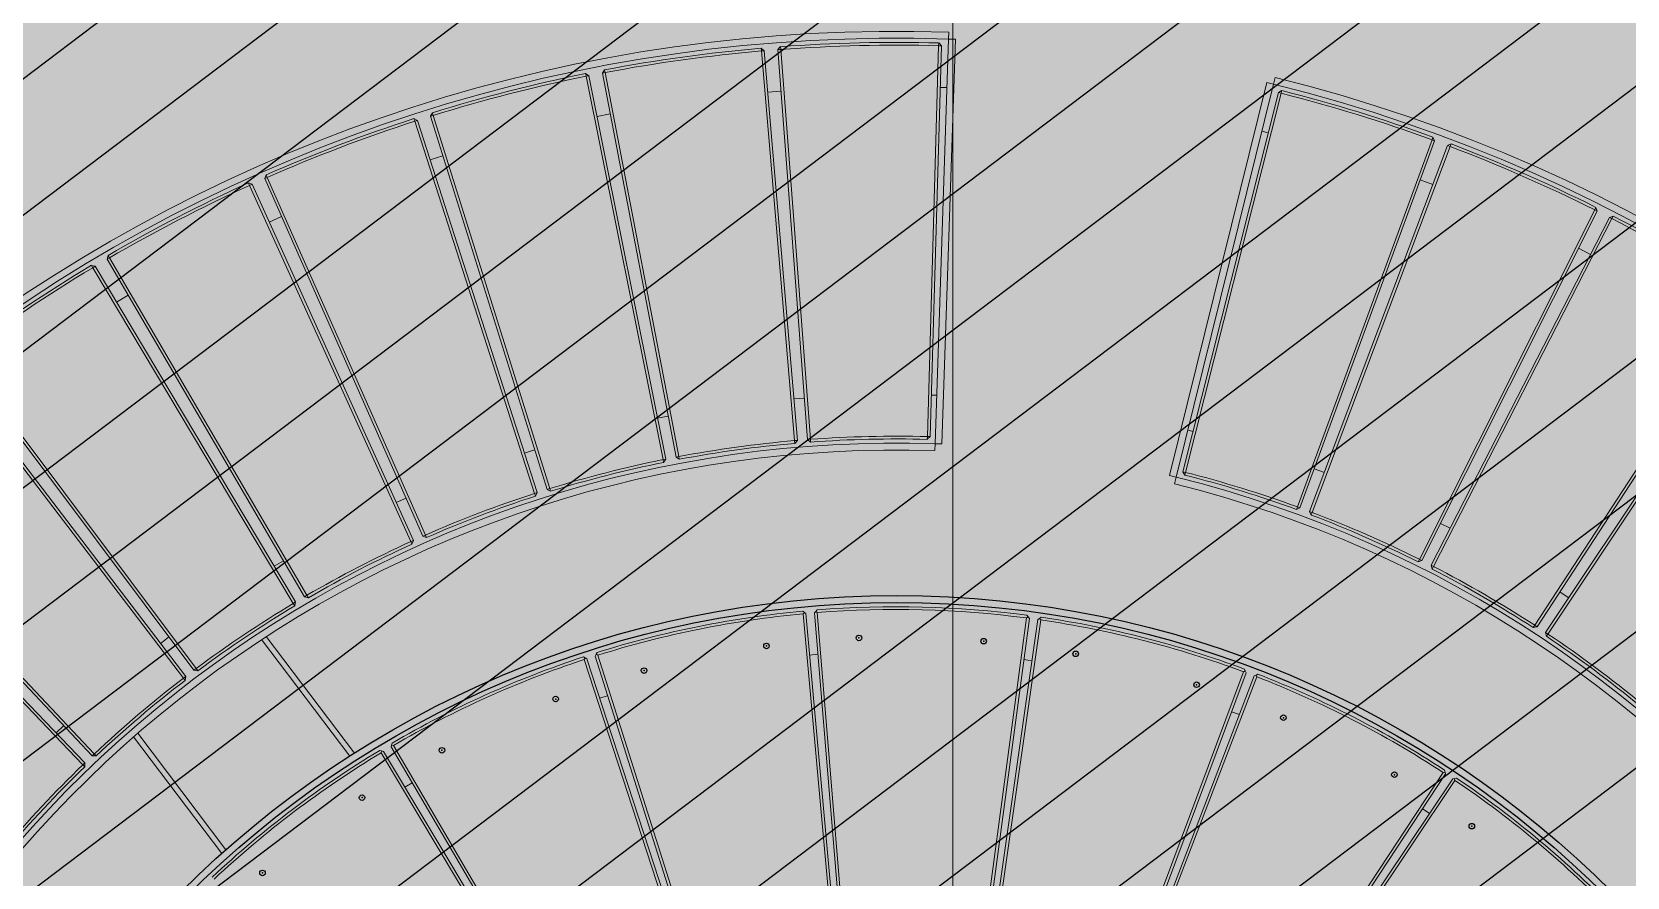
# Model space of a CAD drawing. Header units: millimetres. Extents: x 836200 to 838100, y 1173100 to 1174502.
# Drawn here: x 837848.656 to 837850.984, y 1173342.85 to 1173344.083 of the extents above; entities that cross this region are included whole.
import ezdxf

# ---------------------------------------------------------------- set-up
doc = ezdxf.new("R2010")
doc.units = ezdxf.units.MM
for name, color, linetype in [('.', 255, 'Continuous'), ('DOTACION', 7, 'Continuous'), ('INT-MUEBLES', 251, 'Continuous'), ('OLD-ANT-PLANTAS PROPUESTAS$0$A-BORDE DE LOSA PERFIL IPE', 2, 'Continuous'), ('OLD-ANT-PLANTAS PROPUESTAS$0$A-FONDO_250', 250, 'Continuous'), ('OLD-ANT-PLANTAS PROPUESTAS$0$A-FONDO_251', 251, 'Continuous')]:
    doc.layers.add(name, color=color, linetype=linetype)
doc.layers.add('Coordenadas', color=8, linetype='Continuous', lineweight=9)
doc.styles.add('ARIAL', font='arial.ttf')
doc.dimstyles.new('Cotas100', dxfattribs={"dimtxt": 0.14, "dimasz": 0.1, "dimexe": 0.01, "dimexo": 0.01, "dimgap": 0.04, "dimtad": 1, "dimzin": 1, "dimdsep": 46, "dimtxsty": 'ARIAL', "dimblk": 'SMALL', "dimcen": 0.3, "dimclrd": 2, "dimclre": 2, "dimclrt": 1, "dimazin": 2, "dimtfac": 1, "dimtofl": 0, "dimtmove": 0, "dimatfit": 3, "dimldrblk": 'OBLIQUE', "dimfxl": 1, "dimtolj": 1, "dimlwd": -1, "dimlwe": -1, "dimarcsym": 0})

# ---------------------------------------------------------------- blocks, each defined once
blk = doc.blocks.new('E32D2')
at = {"layer": '.'}
h = blk.add_hatch(color=256, dxfattribs=at)
h.dxf.hatch_style = 1
edge = h.paths.add_edge_path()
edge.add_line((2324.857, 1740.491), (2360.575, 1784.203))
edge.add_arc((2324.857, 1740.491), 56.45, 50.74693, 129.25307)
edge.add_line((2289.138, 1784.203), (2324.857, 1740.491))
edge = h.paths.add_edge_path()
edge.add_line((2324.857, 1740.491), (2351.274, 1772.82))
edge.add_arc((2324.857, 1740.491), 41.75, 50.74693, 129.25307)
edge.add_line((2298.44, 1772.82), (2324.857, 1740.491))
edge = h.paths.add_edge_path()
edge.add_line((2324.857, 1740.491), (2368.569, 1704.772))
edge.add_arc((2324.857, 1740.491), 56.45, 320.74625, 399)
edge.add_line((2368.727, 1776.016), (2324.857, 1740.491))
edge = h.paths.add_edge_path()
edge.add_line((2324.857, 1740.491), (2357.186, 1714.073))
edge.add_arc((2324.857, 1740.491), 41.75, 320.74625, 399)
edge.add_line((2357.303, 1766.765), (2324.857, 1740.491))
edge = h.paths.add_edge_path()
edge.add_line((2360.575, 1696.778), (2324.857, 1740.491))
edge.add_line((2324.857, 1740.491), (2289.138, 1696.778))
edge.add_arc((2324.857, 1740.491), 56.45, 230.74693, 309.25307)
edge = h.paths.add_edge_path()
edge.add_line((2280.987, 1704.966), (2324.857, 1740.491))
edge.add_line((2324.857, 1740.491), (2281.145, 1776.21))
edge.add_arc((2324.857, 1740.491), 56.45, 140.74625, 219)
edge = h.paths.add_edge_path()
edge.add_line((2324.857, 1740.491), (2298.44, 1708.161))
edge.add_arc((2324.857, 1740.491), 41.75, 230.74693, 309.25307)
edge.add_line((2351.274, 1708.161), (2324.857, 1740.491))
edge = h.paths.add_edge_path()
edge.add_line((2292.411, 1714.217), (2324.857, 1740.491))
edge.add_line((2324.857, 1740.491), (2292.528, 1766.908))
edge.add_arc((2324.857, 1740.491), 41.75, 140.74625, 219)
h = blk.add_hatch(color=256, dxfattribs=at)
h.dxf.hatch_style = 1
edge = h.paths.add_edge_path()
edge.add_arc((2324.857, 1740.491), 36.5, 0, 360)
at = {"layer": 'INT-MUEBLES', "linetype": 'Continuous', "lineweight": 15}
for p, q in [((2324.57, 1782.74), (2324.508, 1796.84)), ((2324.608, 1796.84), (2324.67, 1782.74)), ((2325.044, 1782.74), (2325.105, 1796.84)), ((2325.205, 1796.84), (2325.144, 1782.74)), ((2319.789, 1782.436), (2318.132, 1796.438)), ((2318.231, 1796.45), (2319.888, 1782.447)), ((2320.26, 1782.49), (2318.725, 1796.506)), ((2318.824, 1796.517), (2320.359, 1782.501)), ((2329.354, 1782.501), (2330.89, 1796.517)), ((2330.989, 1796.506), (2329.454, 1782.49)), ((2329.825, 1782.447), (2331.483, 1796.45)), ((2331.582, 1796.438), (2329.925, 1782.436)), ((2330.89, 1796.517), (2330.9, 1796.616)), ((2330.989, 1796.506), (2330.89, 1796.517)), ((2330.989, 1796.506), (2330.9, 1796.616)), ((2331.594, 1796.537), (2331.483, 1796.45)), ((2331.582, 1796.438), (2331.483, 1796.45)), ((2331.582, 1796.438), (2331.594, 1796.537)), ((2337.193, 1795.474), (2337.215, 1795.571)), ((2337.291, 1795.452), (2337.215, 1795.571)), ((2330.826, 1795.015), (2331.306, 1794.96)), ((2334.081, 1781.721), (2337.193, 1795.474)), ((2337.291, 1795.452), (2334.179, 1781.699)), ((2334.543, 1781.615), (2337.775, 1795.34)), ((2337.872, 1795.317), (2334.64, 1781.592)), ((2337.291, 1795.452), (2337.193, 1795.474)), ((2337.895, 1795.414), (2337.775, 1795.34)), ((2337.872, 1795.317), (2337.775, 1795.34)), ((2337.872, 1795.317), (2337.895, 1795.414)), ((2336.96, 1793.989), (2337.431, 1793.88)), ((2343.338, 1793.724), (2343.371, 1793.818)), ((2343.432, 1793.691), (2343.371, 1793.818)), ((2338.689, 1780.412), (2343.338, 1793.724)), ((2343.432, 1793.691), (2338.784, 1780.379)), ((2339.136, 1780.254), (2343.901, 1793.525)), ((2343.995, 1793.491), (2339.23, 1780.221)), ((2343.432, 1793.691), (2343.338, 1793.724)), ((2344.029, 1793.585), (2343.901, 1793.525)), ((2343.995, 1793.491), (2343.901, 1793.525)), ((2343.995, 1793.491), (2344.029, 1793.585)), ((2343.12, 1778.59), (2349.245, 1791.29)), ((2349.335, 1791.246), (2343.21, 1778.546)), ((2343.546, 1778.382), (2349.782, 1791.028)), ((2349.872, 1790.984), (2343.636, 1778.338)), ((2349.245, 1791.29), (2349.289, 1791.38)), ((2349.335, 1791.246), (2349.245, 1791.29)), ((2349.335, 1791.246), (2349.289, 1791.38)), ((2349.916, 1791.074), (2349.782, 1791.028)), ((2349.872, 1790.984), (2349.782, 1791.028)), ((2349.872, 1790.984), (2349.916, 1791.074)), ((2348.684, 1789.895), (2349.119, 1789.683)), ((2347.315, 1776.277), (2354.839, 1788.202)), ((2354.924, 1788.149), (2347.4, 1776.224)), ((2354.839, 1788.202), (2354.892, 1788.287)), ((2354.924, 1788.149), (2354.839, 1788.202)), ((2354.924, 1788.149), (2354.892, 1788.287)), ((2347.715, 1776.023), (2355.343, 1787.882)), ((2355.427, 1787.828), (2347.799, 1775.969)), ((2355.481, 1787.912), (2355.343, 1787.882)), ((2355.427, 1787.828), (2355.343, 1787.882)), ((2355.427, 1787.828), (2355.481, 1787.912)), ((2354.123, 1786.88), (2354.532, 1786.62)), ((2360.048, 1784.501), (2360.11, 1784.579)), ((2360.126, 1784.439), (2360.11, 1784.579)), ((2360.634, 1784.671), (2360.476, 1784.477)), ((2351.222, 1773.505), (2360.048, 1784.501)), ((2360.476, 1784.477), (2351.288, 1773.131)), ((2360.126, 1784.439), (2351.3, 1773.442)), ((2360.671, 1784.32), (2351.483, 1772.974)), ((2360.126, 1784.439), (2360.048, 1784.501)), ((2360.671, 1784.32), (2360.476, 1784.477)), ((2319.712, 1783.937), (2320.097, 1783.981)), ((2329.617, 1783.981), (2330.002, 1783.937)), ((2334.51, 1783.163), (2334.887, 1783.075)), ((2359.187, 1783.269), (2359.375, 1783.117)), ((2319.888, 1782.447), (2319.789, 1782.436)), ((2319.801, 1782.336), (2319.789, 1782.436)), ((2319.801, 1782.336), (2319.888, 1782.447)), ((2320.359, 1782.501), (2320.26, 1782.49)), ((2320.37, 1782.401), (2320.26, 1782.49)), ((2320.37, 1782.401), (2320.359, 1782.501)), ((2324.571, 1782.64), (2324.57, 1782.74)), ((2324.67, 1782.74), (2324.57, 1782.74)), ((2324.571, 1782.64), (2324.67, 1782.74)), ((2325.144, 1782.74), (2325.044, 1782.74)), ((2325.143, 1782.64), (2325.044, 1782.74)), ((2325.143, 1782.64), (2325.144, 1782.74)), ((2329.344, 1782.401), (2329.354, 1782.501)), ((2329.344, 1782.401), (2329.454, 1782.49)), ((2329.454, 1782.49), (2329.354, 1782.501)), ((2329.925, 1782.436), (2329.825, 1782.447)), ((2329.913, 1782.336), (2329.825, 1782.447)), ((2329.913, 1782.336), (2329.925, 1782.436)), ((2321.857, 1776.867), (2321.857, 1782.133)), ((2322.057, 1776.883), (2322.057, 1782.147)), ((2327.657, 1776.883), (2327.657, 1782.147)), ((2327.857, 1776.867), (2327.857, 1782.133)), ((2334.059, 1781.624), (2334.081, 1781.721)), ((2334.059, 1781.624), (2334.179, 1781.699)), ((2334.179, 1781.699), (2334.081, 1781.721)), ((2334.64, 1781.592), (2334.543, 1781.615)), ((2334.617, 1781.495), (2334.543, 1781.615)), ((2334.617, 1781.495), (2334.64, 1781.592)), ((2338.657, 1780.318), (2338.689, 1780.412)), ((2338.657, 1780.318), (2338.784, 1780.379)), ((2338.784, 1780.379), (2338.689, 1780.412)), ((2339.23, 1780.221), (2339.136, 1780.254)), ((2339.196, 1780.127), (2339.136, 1780.254)), ((2339.196, 1780.127), (2339.23, 1780.221)), ((2343.862, 1779.897), (2344.209, 1779.728)), ((2343.076, 1778.5), (2343.12, 1778.59)), ((2343.076, 1778.5), (2343.21, 1778.546)), ((2343.21, 1778.546), (2343.12, 1778.59)), ((2343.636, 1778.338), (2343.546, 1778.382)), ((2343.591, 1778.248), (2343.546, 1778.382)), ((2343.591, 1778.248), (2343.636, 1778.338)), ((2348.2, 1777.493), (2348.527, 1777.285)), ((2326.668, 1758.148), (2328.632, 1776.292)), ((2328.731, 1776.281), (2326.767, 1758.137)), ((2326.921, 1758.12), (2329.044, 1776.246)), ((2329.143, 1776.235), (2327.02, 1758.108)), ((2328.687, 1776.337), (2328.632, 1776.292)), ((2328.643, 1776.392), (2328.687, 1776.337)), ((2328.731, 1776.281), (2328.687, 1776.337)), ((2329.099, 1776.29), (2329.044, 1776.246)), ((2329.099, 1776.29), (2329.155, 1776.334)), ((2329.143, 1776.235), (2329.099, 1776.29)), ((2347.262, 1776.193), (2347.315, 1776.277)), ((2347.262, 1776.193), (2347.4, 1776.224)), ((2347.4, 1776.224), (2347.315, 1776.277)), ((2347.745, 1775.885), (2347.715, 1776.023)), ((2347.799, 1775.969), (2347.715, 1776.023)), ((2347.745, 1775.885), (2347.799, 1775.969)), ((2357.34, 1767.116), (2368.686, 1776.305)), ((2357.497, 1766.922), (2368.843, 1776.11)), ((2368.686, 1776.305), (2368.843, 1776.11)), ((2369.038, 1776.268), (2368.843, 1776.11)), ((2357.809, 1766.934), (2368.805, 1775.759)), ((2368.868, 1775.681), (2357.871, 1766.856)), ((2368.868, 1775.681), (2368.805, 1775.759)), ((2368.946, 1775.744), (2368.805, 1775.759)), ((2368.868, 1775.681), (2368.946, 1775.744)), ((2367.483, 1775.009), (2367.635, 1774.821)), ((2328.869, 1774.757), (2328.57, 1774.79)), ((2330.552, 1757.302), (2336.504, 1774.555)), ((2336.599, 1774.522), (2330.646, 1757.27)), ((2330.792, 1757.219), (2336.895, 1774.418)), ((2336.989, 1774.385), (2330.887, 1757.185)), ((2336.567, 1774.586), (2336.504, 1774.555)), ((2336.536, 1774.649), (2336.567, 1774.586)), ((2336.599, 1774.522), (2336.567, 1774.586)), ((2336.959, 1774.449), (2336.895, 1774.418)), ((2336.959, 1774.449), (2337.023, 1774.479)), ((2336.989, 1774.385), (2336.959, 1774.449)), ((2352.239, 1774.612), (2352.39, 1774.491)), ((2351.288, 1773.131), (2351.131, 1772.937)), ((2351.16, 1773.427), (2351.222, 1773.505)), ((2351.16, 1773.427), (2351.3, 1773.442)), ((2351.3, 1773.442), (2351.222, 1773.505)), ((2351.483, 1772.974), (2351.288, 1773.131)), ((2334.15, 1755.614), (2343.792, 1771.109)), ((2343.877, 1771.056), (2334.235, 1755.561)), ((2334.366, 1755.478), (2344.143, 1770.889)), ((2344.227, 1770.835), (2334.45, 1755.425)), ((2343.861, 1771.125), (2343.792, 1771.109)), ((2343.844, 1771.194), (2343.861, 1771.125)), ((2343.877, 1771.056), (2343.861, 1771.125)), ((2344.212, 1770.904), (2344.143, 1770.889)), ((2344.212, 1770.904), (2344.281, 1770.92)), ((2344.227, 1770.835), (2344.212, 1770.904)), ((2360.335, 1763.433), (2372.194, 1771.061)), ((2372.248, 1770.977), (2360.389, 1763.349)), ((2372.194, 1771.061), (2372.278, 1771.115)), ((2372.248, 1770.977), (2372.194, 1771.061)), ((2372.248, 1770.977), (2372.278, 1771.115)), ((2360.59, 1763.034), (2372.515, 1770.558)), ((2372.568, 1770.473), (2360.644, 1762.949)), ((2372.568, 1770.473), (2372.515, 1770.558)), ((2372.653, 1770.526), (2372.515, 1770.558)), ((2372.568, 1770.473), (2372.653, 1770.526)), ((2343.339, 1769.622), (2343.084, 1769.782)), ((2370.986, 1770.165), (2371.246, 1769.757)), ((2358.857, 1768.023), (2358.978, 1767.873)), ((2357.497, 1766.922), (2357.303, 1766.765)), ((2357.34, 1767.116), (2357.497, 1766.922)), ((2357.793, 1766.793), (2357.809, 1766.934)), ((2357.793, 1766.793), (2357.871, 1766.856)), ((2357.871, 1766.856), (2357.809, 1766.934)), ((2350.201, 1766.199), (2350.201, 1766.128)), ((2337.282, 1753.167), (2350.13, 1766.128)), ((2350.201, 1766.057), (2337.353, 1753.096)), ((2337.462, 1752.987), (2350.423, 1765.835)), ((2350.494, 1765.764), (2337.533, 1752.916)), ((2350.201, 1766.128), (2350.13, 1766.128)), ((2350.201, 1766.057), (2350.201, 1766.128)), ((2350.494, 1765.835), (2350.423, 1765.835)), ((2350.494, 1765.764), (2350.494, 1765.835)), ((2350.494, 1765.835), (2350.565, 1765.834)), ((2362.704, 1759.269), (2375.35, 1765.506)), ((2375.394, 1765.416), (2362.748, 1759.18)), ((2375.35, 1765.506), (2375.44, 1765.55)), ((2375.394, 1765.416), (2375.35, 1765.506)), ((2375.394, 1765.416), (2375.44, 1765.55)), ((2362.912, 1758.844), (2375.612, 1764.969)), ((2375.656, 1764.879), (2362.956, 1758.754)), ((2374.049, 1764.753), (2374.261, 1764.318)), ((2375.656, 1764.879), (2375.612, 1764.969)), ((2375.746, 1764.923), (2375.612, 1764.969)), ((2375.656, 1764.879), (2375.746, 1764.923)), ((2361.651, 1764.161), (2361.859, 1763.834)), ((2360.251, 1763.379), (2360.335, 1763.433)), ((2360.251, 1763.379), (2360.389, 1763.349)), ((2360.389, 1763.349), (2360.335, 1763.433)), ((2360.559, 1762.896), (2360.59, 1763.034)), ((2360.559, 1762.896), (2360.644, 1762.949)), ((2360.644, 1762.949), (2360.59, 1763.034)), ((2339.791, 1750.084), (2355.201, 1759.861)), ((2355.27, 1759.846), (2355.201, 1759.861)), ((2355.255, 1759.777), (2355.27, 1759.846)), ((2355.286, 1759.915), (2355.27, 1759.846)), ((2364.094, 1759.843), (2364.264, 1759.495)), ((2355.255, 1759.777), (2339.845, 1750)), ((2339.927, 1749.868), (2355.422, 1759.511)), ((2355.475, 1759.426), (2339.98, 1749.784)), ((2355.491, 1759.494), (2355.422, 1759.511)), ((2355.475, 1759.426), (2355.491, 1759.494)), ((2355.491, 1759.494), (2355.56, 1759.478)), ((2362.615, 1759.225), (2362.704, 1759.269)), ((2362.748, 1759.18), (2362.704, 1759.269)), ((2364.587, 1754.864), (2377.857, 1759.629)), ((2377.891, 1759.535), (2364.621, 1754.77)), ((2354.149, 1758.718), (2353.989, 1758.973)), ((2362.615, 1759.225), (2362.748, 1759.18)), ((2362.866, 1758.71), (2362.912, 1758.844)), ((2362.866, 1758.71), (2362.956, 1758.754)), ((2362.956, 1758.754), (2362.912, 1758.844)), ((2364.745, 1754.418), (2378.057, 1759.066)), ((2378.09, 1758.972), (2364.778, 1754.323)), ((2364.493, 1754.83), (2364.587, 1754.864)), ((2364.493, 1754.83), (2364.621, 1754.77)), ((2364.621, 1754.77), (2364.587, 1754.864)), ((2364.684, 1754.29), (2364.745, 1754.418)), ((2364.684, 1754.29), (2364.778, 1754.323)), ((2364.778, 1754.323), (2364.745, 1754.418)), ((2341.551, 1746.52), (2358.751, 1752.623)), ((2358.784, 1752.529), (2341.585, 1746.426)), ((2358.815, 1752.593), (2358.751, 1752.623)), ((2358.784, 1752.529), (2358.815, 1752.593)), ((2358.845, 1752.657), (2358.815, 1752.593)), ((2341.636, 1746.28), (2358.888, 1752.232)), ((2358.921, 1752.138), (2341.669, 1746.185)), ((2358.952, 1752.201), (2358.888, 1752.232)), ((2358.921, 1752.138), (2358.952, 1752.201)), ((2358.952, 1752.201), (2359.015, 1752.17))]:
    blk.add_line(p, q, dxfattribs=at)
at = {"layer": 'INT-MUEBLES', "linetype": 'Continuous', "lineweight": 15, "flags": 128}
for points in [[(2342.938, 1792.275), (2343.166, 1792.195), (2343.394, 1792.113)], [(2324.663, 1784.24), (2324.857, 1784.241), (2325.05, 1784.24)], [(2339.278, 1781.795), (2339.461, 1781.731), (2339.643, 1781.666)], [(2336.393, 1773.005), (2336.373, 1773.012), (2336.109, 1773.104)], [(2349.358, 1764.779), (2349.252, 1764.886), (2349.145, 1764.992)], [(2366.032, 1755.277), (2366.097, 1755.095), (2366.162, 1754.912)], [(2357.47, 1751.743), (2357.378, 1752.007), (2357.371, 1752.027)]]:
    blk.add_lwpolyline(points, dxfattribs=at)
at = {"layer": 'INT-MUEBLES', "linetype": 'Continuous', "lineweight": 15}
for radius in [36.5, 36.25]:
    blk.add_circle((2324.857, 1740.491), radius, dxfattribs=at)
at = {"layer": 'INT-MUEBLES'}
blk.add_circle((2324.857, 1740.491), 36.5, dxfattribs=at)
at = {"layer": 'INT-MUEBLES', "linetype": 'Continuous'}
for centre, radius in [((2324.857, 1740.491), 36.25), ((2322.607, 1775.418), 0.1), ((2322.607, 1775.418), 0.1), ((2327.107, 1775.418), 0.1), ((2327.107, 1775.418), 0.1), ((2330.435, 1775.043), 0.1), ((2330.435, 1775.043), 0.1), ((2334.823, 1774.042), 0.1), ((2334.823, 1774.042), 0.1), ((2337.984, 1772.936), 0.1), ((2337.984, 1772.936), 0.1), ((2342.039, 1770.983), 0.1), ((2342.039, 1770.983), 0.1), ((2344.875, 1769.201), 0.1), ((2344.875, 1769.201), 0.1), ((2348.393, 1766.395), 0.1), ((2348.393, 1766.395), 0.1), ((2350.762, 1764.027), 0.1), ((2350.762, 1764.027), 0.1), ((2353.567, 1760.509), 0.1), ((2353.567, 1760.509), 0.1), ((2355.349, 1757.672), 0.1), ((2355.349, 1757.672), 0.1), ((2357.302, 1753.618), 0.1), ((2357.302, 1753.618), 0.1), ((2358.408, 1750.456), 0.1), ((2358.408, 1750.456), 0.1)]:
    blk.add_circle(centre, radius, dxfattribs=at)
at = {"layer": 'INT-MUEBLES', "linetype": 'Continuous', "lineweight": 15}
for centre, radius, start, end in [((2324.857, 1740.491), 56.85, 51, 129), ((2324.857, 1740.491), 56.6, 51, 129), ((2324.86, 1740.541), 56.3, 83.85177, 89.64823), ((2324.86, 1740.541), 56.4, 83.85177, 89.64823), ((2324.865, 1740.54), 56.3, 77.35177, 83.14823), ((2324.865, 1740.54), 56.4, 77.35177, 83.14823), ((2324.871, 1740.539), 56.3, 70.85177, 76.64823), ((2324.871, 1740.539), 56.4, 70.85177, 76.64823), ((2324.876, 1740.537), 56.3, 64.35177, 70.14823), ((2324.876, 1740.537), 56.4, 64.35177, 70.14823), ((2324.881, 1740.534), 56.3, 57.85177, 63.64823), ((2324.881, 1740.534), 56.4, 57.85177, 63.64823), ((2324.886, 1740.531), 56.3, 51.35177, 57.14823), ((2324.886, 1740.531), 56.4, 51.35177, 57.14823), ((2324.857, 1740.491), 42, 51, 129), ((2324.848, 1740.54), 42.2, 96.88577, 102.61423), ((2324.848, 1740.54), 42.1, 96.88577, 102.61423), ((2324.854, 1740.541), 42.2, 90.38577, 96.11423), ((2324.854, 1740.541), 42.1, 90.38577, 96.11423), ((2324.86, 1740.541), 42.1, 83.88577, 89.61423), ((2324.86, 1740.541), 42.2, 83.88577, 89.61423), ((2324.865, 1740.54), 42.1, 77.38577, 83.11423), ((2324.865, 1740.54), 42.2, 77.38577, 83.11423), ((2324.857, 1740.491), 41.75, 51, 129), ((2324.871, 1740.539), 42.1, 70.88577, 76.61423), ((2324.871, 1740.539), 42.2, 70.88577, 76.61423), ((2324.876, 1740.537), 42.1, 64.38577, 70.11423), ((2324.876, 1740.537), 42.2, 64.38577, 70.11423), ((2324.881, 1740.534), 42.1, 57.88577, 63.61423), ((2324.881, 1740.534), 42.2, 57.88577, 63.61423), ((2324.857, 1740.491), 36.1, 83.98058, 96.01942), ((2324.857, 1740.491), 36, 83.98058, 96.01942), ((2324.857, 1740.491), 36, 71.12344, 83.16227), ((2324.857, 1740.491), 36.1, 71.12344, 83.16227), ((2324.886, 1740.531), 42.2, 51.38577, 57.11423), ((2324.857, 1740.491), 56.6, 321, 39), ((2324.857, 1740.491), 56.85, 321, 39), ((2324.886, 1740.531), 42.1, 51.38577, 57.11423), ((2324.898, 1740.52), 56.3, 32.85177, 38.64823), ((2324.898, 1740.52), 56.4, 32.85177, 38.64823), ((2324.857, 1740.491), 36, 58.2663, 70.30513), ((2324.857, 1740.491), 36.1, 58.2663, 70.30513), ((2324.857, 1740.491), 36, 45.40916, 57.44799), ((2324.857, 1740.491), 36.1, 45.40916, 57.44799), ((2324.901, 1740.515), 56.3, 26.35177, 32.14823), ((2324.901, 1740.515), 56.4, 26.35177, 32.14823), ((2324.857, 1740.491), 41.75, 321, 39), ((2324.857, 1740.491), 42, 321, 39), ((2324.898, 1740.52), 42.1, 32.88577, 38.61423), ((2324.898, 1740.52), 42.2, 32.88577, 38.61423), ((2324.857, 1740.491), 36, 32.55201, 44.59084), ((2324.857, 1740.491), 36.1, 32.55201, 44.59084), ((2324.903, 1740.51), 56.3, 19.85177, 25.64823), ((2324.903, 1740.51), 56.4, 19.85177, 25.64823), ((2324.901, 1740.515), 42.1, 26.38577, 32.11423), ((2324.901, 1740.515), 42.2, 26.38577, 32.11423), ((2324.857, 1740.491), 36, 19.69487, 31.7337), ((2324.857, 1740.491), 36.1, 19.69487, 31.7337), ((2324.903, 1740.51), 42.1, 19.88577, 25.61423), ((2324.903, 1740.51), 42.2, 19.88577, 25.61423), ((2324.905, 1740.505), 42.1, 13.38577, 19.11423), ((2324.905, 1740.505), 42.2, 13.38577, 19.11423), ((2324.857, 1740.491), 36, 6.83773, 18.87656), ((2324.857, 1740.491), 36.1, 6.83773, 18.87656)]:
    blk.add_arc(centre, radius, start, end, dxfattribs=at)
at = {"layer": 'INT-MUEBLES', "linetype": 'Continuous'}
for p in [(2322.607, 1775.418), (2327.107, 1775.418), (2330.435, 1775.043), (2334.823, 1774.042), (2337.984, 1772.936), (2342.039, 1770.983), (2344.875, 1769.201), (2348.393, 1766.395), (2350.762, 1764.027), (2353.567, 1760.509), (2355.349, 1757.672), (2357.302, 1753.618), (2358.408, 1750.456)]:
    blk.add_point(p, dxfattribs=at)
blk = doc.blocks.new('DOTACION PISO3')
at = {"layer": 'INT-MUEBLES', "xscale": 0.04047188764554897, "yscale": 0.04047188764554897, "zscale": 0.04047188764554897}
blk.add_blockref('E32D2', (2525.6698, 1549.6865), dxfattribs=at)
blk = doc.blocks.new('piso 3')
at = {"layer": 'DOTACION', "color": 7, "true_color": 0xffffff, "rotation": 90.00006802421287}
blk.add_blockref('DOTACION PISO3', (2256.7862, -2393.7516), dxfattribs=at)
blk = doc.blocks.new('_Small')
at = {"color": 0, "linetype": 'ByBlock', "lineweight": -2}
blk.add_circle((0, 0), 0.25, dxfattribs=at)
blk = doc.blocks.new('*D737')
at = {"color": 2, "transparency": 16777216}
blk.add_line((836261.032, 1173559.1126), (836260.4469, 1173559.71), dxfattribs=at)
at = {"layer": 'Defpoints', "color": 0, "transparency": 16777216}
for p in [(836260.4469, 1173559.71), (836264.2579, 1173555.8189)]:
    blk.add_point(p, dxfattribs=at)
at = {"color": 2, "transparency": 16777216, "xscale": 0.1, "yscale": 0.1, "zscale": 0.1, "rotation": 134.4039513092783}
blk.add_blockref('_Small', (836260.4469, 1173559.71), dxfattribs=at)
at = {"color": 1, "transparency": 16777216, "insert": (836260.909, 1173559.3972), "char_height": 0.14, "attachment_point": 5, "rotation": 314.404, "style": 'ARIAL'}
blk.add_mtext('\\A1;R5.45', dxfattribs=at)
blk = doc.blocks.new('_Oblique')
at = {"color": 0, "linetype": 'ByBlock', "lineweight": -2}
blk.add_line((-0.5, -0.5), (0.5, 0.5), dxfattribs=at)
blk = doc.blocks.new('cotas nivel 3')
dim = blk.add_radius_dim(center=(836264.2579, 1173555.8189), mpoint=(836260.4469, 1173559.71), dimstyle='Cotas100')
dim.commit()
dim.dimension.update_dxf_attribs({"geometry": '*D737', "text_midpoint": (836260.8295, 1173559.3193), "dimtype": 132})

msp = doc.modelspace()

# ---------------------------------------------------------------- hatches: boundary and pattern name
at = {"layer": '.'}
h = msp.add_hatch(color=254, dxfattribs=at)
h.dxf.hatch_style = 1
edge = h.paths.add_edge_path()
edge.add_spline(control_points=[(837855.4085, 1173333.9027), (837855.7528, 1173334.3445), (837856.048, 1173334.8473), (837856.6735, 1173336.3087), (837856.9032, 1173337.3482), (837857.0001, 1173339.5265), (837856.8697, 1173340.6636), (837856.2659, 1173342.8556), (837855.7952, 1173343.91), (837854.5861, 1173345.7688), (837853.85, 1173346.5738), (837852.2287, 1173347.8066), (837851.3454, 1173348.236), (837849.5707, 1173348.653), (837848.6803, 1173348.6431), (837847.7933, 1173348.3982), (837847.7329, 1173348.3803), (837847.673, 1173348.3613), (837847.1631, 1173348.1992), (837846.6796, 1173347.9536), (837845.3524, 1173346.9871), (837844.6339, 1173346.0323), (837843.8316, 1173344.0313), (837843.6272, 1173343.0809), (837843.5212, 1173341.0933), (837843.6172, 1173340.0573), (837844.1225, 1173337.9434), (837844.558, 1173336.8708), (837845.7073, 1173334.9587), (837846.4189, 1173334.1183), (837848.006, 1173332.8038), (837848.8798, 1173332.3276), (837850.619, 1173331.8233), (837851.4828, 1173331.7767), (837852.2959, 1173331.935), (837852.2991, 1173331.9186), (837852.3023, 1173331.9022), (837852.3055, 1173331.8859), (837852.1667, 1173331.8588), (837852.0265, 1173331.8376), (837851.0317, 1173331.7299), (837850.1362, 1173331.8539), (837848.394, 1173332.5177), (837847.5482, 1173333.0574), (837846.0351, 1173334.4727), (837845.3683, 1173335.3476), (837844.3156, 1173337.3006), (837843.9301, 1173338.3779), (837843.4987, 1173340.5718), (837843.4531, 1173341.6876), (837843.7082, 1173343.7885), (837844.0089, 1173344.7729), (837844.9099, 1173346.4615), (837845.5099, 1173347.1651), (837846.6588, 1173347.9993), (837847.145, 1173348.246), (837847.6578, 1173348.4089), (837847.9942, 1173348.5158), (837848.342, 1173348.5868), (837849.552, 1173348.7033), (837850.448, 1173348.5691), (837852.1877, 1173347.886), (837853.0307, 1173347.3373), (837854.5355, 1173345.9066), (837855.1966, 1173345.0252), (837856.2363, 1173343.063), (837856.6143, 1173341.9828), (837857.0299, 1173339.7871), (837857.0673, 1173338.6725), (837856.7961, 1173336.5778), (837856.4877, 1173335.5984), (837855.8568, 1173334.443), (837855.6619, 1173334.1457), (837855.4483, 1173333.8718), (837855.435, 1173333.8821), (837855.4218, 1173333.8924), (837855.4085, 1173333.9027)], knot_values=[0, 0, 0, 0, 0.241253, 0.241253, 0.639533, 0.639533, 1.037813, 1.037813, 1.436093, 1.436093, 1.834373, 1.834373, 2.232653, 2.232653, 2.630933, 2.630933, 2.660172, 2.660172, 2.660172, 2.908836, 2.908836, 3.406163, 3.406163, 3.770461, 3.770461, 4.134759, 4.134759, 4.533039, 4.533039, 4.931319, 4.931319, 5.329599, 5.329599, 5.713448, 5.713448, 5.713448, 6.713448, 6.713448, 6.713448, 6.778313, 6.778313, 7.169863, 7.169863, 7.561413, 7.561413, 7.952964, 7.952964, 8.344514, 8.344514, 8.736064, 8.736064, 9.127614, 9.127614, 9.519165, 9.519165, 9.766722, 9.766722, 9.766722, 9.929096, 9.929096, 10.320646, 10.320646, 10.712197, 10.712197, 11.103747, 11.103747, 11.495297, 11.495297, 11.886847, 11.886847, 12.278398, 12.278398, 12.426879, 12.426879, 12.426879, 13.426879, 13.426879, 13.426879, 13.426879], weights=[1, 1, 1, 1, 1, 1, 1, 1, 1, 1, 1, 1, 1, 1, 1, 1, 1, 1, 1, 1, 1, 1, 1, 1, 1, 1, 1, 1, 1, 1, 1, 1, 1, 1, 1, 1, 1, 1, 1, 1, 1, 1, 1, 1, 1, 1, 1, 1, 1, 1, 1, 1, 1, 1, 1, 1, 1, 1, 1, 1, 1, 1, 1, 1, 1, 1, 1, 1, 1, 1, 1, 1, 1, 1, 1, 1, 1], degree=3, periodic=0)
at = {"layer": 'OLD-ANT-PLANTAS PROPUESTAS$0$A-FONDO_250', "true_color": 0x726155, "transparency": 33554687}
h = msp.add_hatch(dxfattribs=at)
h.set_pattern_fill('LINE', color=251, scale=0.05, angle=180)
h.set_pattern_definition([(217.10164, (837759.6974, 1173457.07499), (0.09576289, -0.12661371), [])])
edge = h.paths.add_edge_path()
edge.add_spline(control_points=[(837847.6124, 1173348.5519), (837847.096, 1173348.3878), (837846.6059, 1173348.1413), (837845.43, 1173347.3001), (837844.8118, 1173346.5835), (837843.8829, 1173344.8675), (837843.5724, 1173343.8688), (837843.3029, 1173341.739), (837843.344, 1173340.6088), (837843.7707, 1173338.3849), (837844.1561, 1173337.292), (837845.2141, 1173335.3065), (837845.8863, 1173334.4146), (837847.4187, 1173332.9654), (837848.2783, 1173332.4086), (837850.0582, 1173331.7161), (837850.9779, 1173331.5809), (837852.7371, 1173331.7563), (837853.5756, 1173332.0672), (837855.0399, 1173333.0864), (837855.6652, 1173333.794), (837856.6099, 1173335.4953), (837856.9292, 1173336.4884), (837857.2169, 1173338.6112), (837857.1851, 1173339.7402), (837856.7762, 1173341.9659), (837856.3993, 1173343.0619), (837855.3561, 1173345.0577), (837854.6903, 1173345.9567), (837853.1677, 1173347.4231), (837852.3114, 1173347.99), (837850.5348, 1173348.7043), (837849.6148, 1173348.8511), (837848.3505, 1173348.7418), (837847.975, 1173348.6671), (837847.6124, 1173348.5519)], knot_values=[0, 0, 0, 0, 0.241971, 0.241971, 0.633392, 0.633392, 1.024812, 1.024812, 1.416232, 1.416232, 1.807653, 1.807653, 2.199073, 2.199073, 2.590494, 2.590494, 2.981914, 2.981914, 3.373334, 3.373334, 3.764755, 3.764755, 4.156175, 4.156175, 4.547595, 4.547595, 4.939016, 4.939016, 5.330436, 5.330436, 5.721857, 5.721857, 6.113277, 6.113277, 6.283185, 6.283185, 6.283185, 6.283185], degree=3, periodic=0)
at = {"layer": 'OLD-ANT-PLANTAS PROPUESTAS$0$A-FONDO_251'}
h = msp.add_hatch(dxfattribs=at)
h.set_pattern_fill('AR-SAND', color=256, scale=0.01)
h.set_pattern_definition([(74.60164, (837267.57583, 1174105.3327), (-0.30799046, 0.3806878), [0, -0.38608, 0, -0.4318, 0, -0.41275]), (44.60164, (837267.5758, 1174105.3327), (-0.0738862, 0.8428821), [0, -0.20828, 0, -0.34798, 0, -0.13335]), (4.60164, (837267.32665, 1174105.14424), (0.6300022, 0.47829721), [0, -0.127, 0, -0.4572, 0, -0.5969]), (354.60164, (837267.32665, 1174105.14424), (0.47450934, 0.63840177), [0, -0.0635, 0, -0.29972, 0, -0.3429])])
edge = h.paths.add_edge_path()
edge.add_arc((837840.8036, 1173317.2307), 11.3224, 18.50898, 61.47083)
edge.add_arc((837858.5275, 1173341.3417), 18.7695, 177.89813, 228.99048, ccw=False)
edge.add_arc((837850.3603, 1173342.2234), 10.5915, 127.40864, 181.04544, ccw=False)
edge.add_arc((837850.1747, 1173342.3746), 10.3588, 80.76497, 127.10163, ccw=False)
edge.add_arc((837848.804, 1173333.945), 18.8991, 44.44601, 80.76438, ccw=False)
edge.add_arc((837848.804, 1173333.945), 18.8991, 8.12764, 44.44601, ccw=False)
edge.add_arc((837881.8446, 1173340.7756), 14.9226, 196.18175, 202.68704)
edge.add_arc((837866.0249, 1173333.4134), 2.606, 38.0624, 86.5478)
edge.add_arc((837865.5983, 1173321.9333), 14.0935, 87.62704, 90)
edge.add_arc((837865.7475, 1173321.6832), 14.3443, 90.59623, 160.71981)
edge.add_arc((837865.2929, 1173322.0213), 13.8046, 161.42134, 184.97129)

# ---------------------------------------------------------------- linework, layer by layer
at = {"layer": 'Coordenadas'}
msp.add_line((837850, 1173450), (837850, 1173100), dxfattribs=at)
at = {"layer": 'OLD-ANT-PLANTAS PROPUESTAS$0$A-BORDE DE LOSA PERFIL IPE', "color": 1}
for points in [[(837854.2618, 1173295.6815, -0.33778), (837848.3144, 1173288.4244, 0.361311), (837844.1157, 1173280.4903, -0.271319), (837840.8071, 1173271.438, -0.433963), (837831.5372, 1173272.6736, -0.419383), (837833.9578, 1173286.0584, 0.7694), (837831.214, 1173293.4517, -0.253457), (837821.9722, 1173297.2456, -0.436743), (837823.4188, 1173307.4671, -0.307477), (837835.2023, 1173307.5638, 1.014458), (837846.125, 1173327.0543, -0.246615), (837839.7348, 1173343.5754, -0.427946), (837851.8612, 1173352.7472, -0.32784), (837867.6603, 1173336.6486, 0.287749), (837879.3899, 1173326.2084, -1.081305), (837877.1535, 1173311.9031, 0.134002), (837868.7453, 1173312.0401, 0.292616), (837854.2618, 1173295.6815)], [(837854.1122, 1173295.6957, -0.338541), (837848.2683, 1173288.5676, 0.361702), (837843.9685, 1173280.4615, -0.271252), (837840.7118, 1173271.5539, -0.433934), (837831.6595, 1173272.7604, -0.419413), (837834.0432, 1173285.9351, 0.769597), (837831.1988, 1173293.601, -0.253474), (837822.0885, 1173297.3404, -0.436731), (837823.5042, 1173307.3438, -0.307598), (837835.123, 1173307.4365, 1.01392), (837846.2112, 1173327.1782, -0.246382), (837839.8838, 1173343.5583, -0.427946), (837851.8372, 1173352.5991, -0.327994), (837867.5133, 1173336.6169, 0.288012), (837879.3688, 1173326.0599, -1.0821), (837877.1875, 1173312.0495, 0.133903), (837868.7062, 1173312.1849, 0.292763)]]:
    msp.add_lwpolyline(points, format="xyb", close=True, dxfattribs=at)
for points, knots in [([(837847.6124, 1173348.5519), (837847.096, 1173348.3878), (837846.6059, 1173348.1413), (837845.43, 1173347.3001), (837844.8118, 1173346.5835), (837843.8829, 1173344.8675), (837843.5724, 1173343.8688), (837843.3029, 1173341.739), (837843.344, 1173340.6088), (837843.7707, 1173338.3849), (837844.1561, 1173337.292), (837845.2141, 1173335.3065), (837845.8863, 1173334.4146), (837847.4187, 1173332.9654), (837848.2783, 1173332.4086), (837850.0582, 1173331.7161), (837850.9779, 1173331.5809), (837852.7371, 1173331.7563), (837853.5756, 1173332.0672), (837855.0399, 1173333.0864), (837855.6652, 1173333.794), (837856.6099, 1173335.4953), (837856.9292, 1173336.4884), (837857.2169, 1173338.6112), (837857.1851, 1173339.7402), (837856.7762, 1173341.9659), (837856.3993, 1173343.0619), (837855.3561, 1173345.0577), (837854.6903, 1173345.9567), (837853.1677, 1173347.4231), (837852.3114, 1173347.99), (837850.5348, 1173348.7043), (837849.6148, 1173348.8511), (837848.3505, 1173348.7418), (837847.975, 1173348.6671), (837847.6124, 1173348.5519)], [0, 0, 0, 0, 0.241971, 0.241971, 0.633392, 0.633392, 1.024812, 1.024812, 1.416232, 1.416232, 1.807653, 1.807653, 2.199073, 2.199073, 2.590494, 2.590494, 2.981914, 2.981914, 3.373334, 3.373334, 3.764755, 3.764755, 4.156175, 4.156175, 4.547595, 4.547595, 4.939016, 4.939016, 5.330436, 5.330436, 5.721857, 5.721857, 6.113277, 6.113277, 6.283185, 6.283185, 6.283185, 6.283185]), ([(837855.4085, 1173333.9027), (837855.7528, 1173334.3445), (837856.048, 1173334.8473), (837856.6735, 1173336.3087), (837856.9032, 1173337.3482), (837857.0001, 1173339.5265), (837856.8697, 1173340.6636), (837856.2659, 1173342.8556), (837855.7952, 1173343.91), (837854.5861, 1173345.7688), (837853.85, 1173346.5738), (837852.2287, 1173347.8066), (837851.3454, 1173348.236), (837849.5707, 1173348.653), (837848.6803, 1173348.6431), (837847.7933, 1173348.3982), (837847.7329, 1173348.3803), (837847.673, 1173348.3613), (837847.1631, 1173348.1992), (837846.6796, 1173347.9536), (837845.3524, 1173346.9871), (837844.6339, 1173346.0323), (837843.8316, 1173344.0313), (837843.6272, 1173343.0809), (837843.5212, 1173341.0933), (837843.6172, 1173340.0573), (837844.1225, 1173337.9434), (837844.558, 1173336.8708), (837845.7073, 1173334.9587), (837846.4189, 1173334.1183), (837848.006, 1173332.8038), (837848.8798, 1173332.3276), (837850.619, 1173331.8233), (837851.4828, 1173331.7767), (837852.2959, 1173331.935), (837852.2991, 1173331.9186), (837852.3023, 1173331.9022), (837852.3055, 1173331.8859), (837852.1667, 1173331.8588), (837852.0265, 1173331.8376), (837851.0317, 1173331.7299), (837850.1362, 1173331.8539), (837848.394, 1173332.5177), (837847.5482, 1173333.0574), (837846.0351, 1173334.4727), (837845.3683, 1173335.3476), (837844.3156, 1173337.3006), (837843.9301, 1173338.3779), (837843.4987, 1173340.5718), (837843.4531, 1173341.6876), (837843.7082, 1173343.7885), (837844.0089, 1173344.7729), (837844.9099, 1173346.4615), (837845.5099, 1173347.1651), (837846.6588, 1173347.9993), (837847.145, 1173348.246), (837847.6578, 1173348.4089), (837847.9942, 1173348.5158), (837848.342, 1173348.5868), (837849.552, 1173348.7033), (837850.448, 1173348.5691), (837852.1877, 1173347.886), (837853.0307, 1173347.3373), (837854.5355, 1173345.9066), (837855.1966, 1173345.0252), (837856.2363, 1173343.063), (837856.6143, 1173341.9828), (837857.0299, 1173339.7871), (837857.0673, 1173338.6725), (837856.7961, 1173336.5778), (837856.4877, 1173335.5984), (837855.8568, 1173334.443), (837855.6619, 1173334.1457), (837855.4483, 1173333.8718), (837855.435, 1173333.8821), (837855.4218, 1173333.8924), (837855.4085, 1173333.9027)], [0, 0, 0, 0, 0.241253, 0.241253, 0.639533, 0.639533, 1.037813, 1.037813, 1.436093, 1.436093, 1.834373, 1.834373, 2.232653, 2.232653, 2.630933, 2.630933, 2.660172, 2.660172, 2.660172, 2.908836, 2.908836, 3.406163, 3.406163, 3.770461, 3.770461, 4.134759, 4.134759, 4.533039, 4.533039, 4.931319, 4.931319, 5.329599, 5.329599, 5.713448, 5.713448, 5.713448, 6.713448, 6.713448, 6.713448, 6.778313, 6.778313, 7.169863, 7.169863, 7.561413, 7.561413, 7.952964, 7.952964, 8.344514, 8.344514, 8.736064, 8.736064, 9.127614, 9.127614, 9.519165, 9.519165, 9.766722, 9.766722, 9.766722, 9.929096, 9.929096, 10.320646, 10.320646, 10.712197, 10.712197, 11.103747, 11.103747, 11.495297, 11.495297, 11.886847, 11.886847, 12.278398, 12.278398, 12.426879, 12.426879, 12.426879, 13.426879, 13.426879, 13.426879, 13.426879])]:
    msp.add_open_spline(points, degree=3, knots=knots, dxfattribs=at)

# ---------------------------------------------------------------- block references
msp.add_blockref('cotas nivel 3', (1584.9903, -212.4684))
at = {"layer": 'INT-MUEBLES', "rotation": 307.1016389886325}
msp.add_blockref('piso 3', (837285.6115, 1173713.224), dxfattribs=at)

doc.saveas('drawing.dxf')
